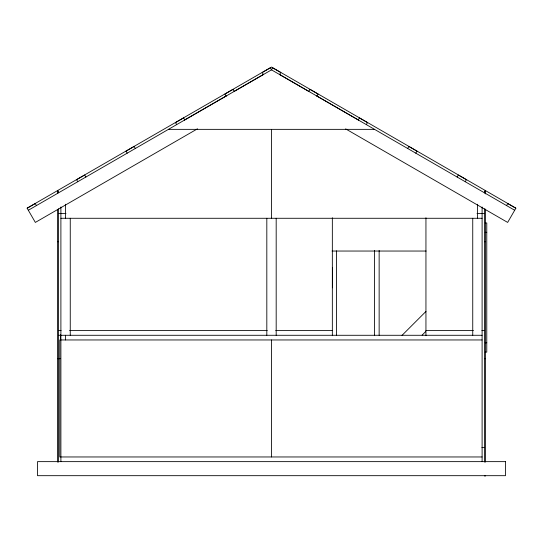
<?xml version="1.0" encoding="UTF-8"?>
<svg xmlns="http://www.w3.org/2000/svg" width="543" height="543" viewBox="0 0 543 543"><rect width="100%" height="100%" fill="white"/><g stroke="black" fill="none" stroke-linecap="round" stroke-linejoin="round"><path stroke-width="0.81" d="M332.391 287.797L332.411 267.916M279.604 74.54L280.779 72.518L272.667 67.834L271.5 69.864L28.317 210.263M316.895 96.07L318.062 94.048L309.958 89.364L308.791 91.394L279.536 74.472M358.237 119.942L359.405 117.912L367.509 122.596L366.342 124.618M407.678 148.49L408.852 146.461L416.956 151.144L415.789 153.167M457.125 177.038L458.299 175.009L466.403 179.692L465.236 181.715M506.571 205.587L507.746 203.557L515.85 208.234L507.657 222.42L345.633 128.874M402.003 335.384L425.983 311.404M422.121 335.119L425.719 331.522M27.15 208.145L271.5 67.067L515.85 208.145M184.532 120.037L226.193 95.989M263.464 74.472L234.23 91.346L233.042 89.364L224.938 94.048L226.105 96.07M197.489 128.806L35.343 222.42L27.15 208.234L35.254 203.557L36.429 205.587M168.452 129.356L374.548 129.356M484.437 191.387L485.564 191.387M58.563 213.603L65.988 213.603M477.012 213.603L484.437 213.603M60.897 218.279L482.103 218.279M485.218 222.963L486.779 222.963L486.779 352.129L485.218 352.129M485.218 232.323L486.779 232.323M57.436 241.683L58.563 241.683M484.437 241.683L485.564 241.683M332.072 251.042L426.133 251.042M58.563 330.599L61.108 330.599M69.585 330.599L267.258 330.599M275.722 330.599L332.343 330.599M425.943 330.599L473.421 330.599M481.899 330.599L484.437 330.599M58.563 335.282L482.103 335.282M482.103 339.959L59.778 339.959L59.778 456.962L482.103 456.962M485.218 342.769L486.779 342.769M57.436 358.679L60.259 358.679M484.437 358.679L485.564 358.679M481.899 447.602L484.437 447.602M484.437 475.933L485.564 475.933M316.807 95.989L358.468 120.037M514.683 210.263L271.5 69.864L270.333 67.834L262.221 72.518L263.396 74.54M184.763 119.942L183.595 117.912L175.491 122.596L176.658 124.618M135.322 148.49L134.148 146.461L126.044 151.144L127.211 153.167M85.875 177.038L84.701 175.009L76.597 179.692L77.764 181.715M485.564 193.912L485.564 191.136L484.437 191.136L484.437 193.07M485.564 209.075L485.564 462.113M484.437 208.824L484.437 462.113M482.103 206.992L482.103 461.638M477.419 204.243L477.419 218.279M472.743 218.279L472.743 335.282M425.943 217.757L425.943 335.689M379.143 250.438L379.143 335.262M374.46 250.438L374.46 335.262M336.551 250.812L336.551 335.479M332.343 217.757L332.343 335.689M276.183 218.279L276.183 335.296M271.5 129.356L271.5 218.279M271.5 339.959L271.5 456.962M266.817 218.279L266.817 335.296M70.257 218.279L70.257 335.296M65.581 204.243L65.581 218.279M65.581 335.282L65.581 339.959M60.897 206.992L60.897 461.638M60.429 334.379L60.429 340.298M58.563 192.819L58.563 191.136L57.436 191.136L57.436 193.661M58.563 208.824L58.563 462.113M57.436 209.666L57.436 462.113M505.499 461.638L37.501 461.638L37.501 475.682L505.499 475.682L505.499 461.638"/></g></svg>
